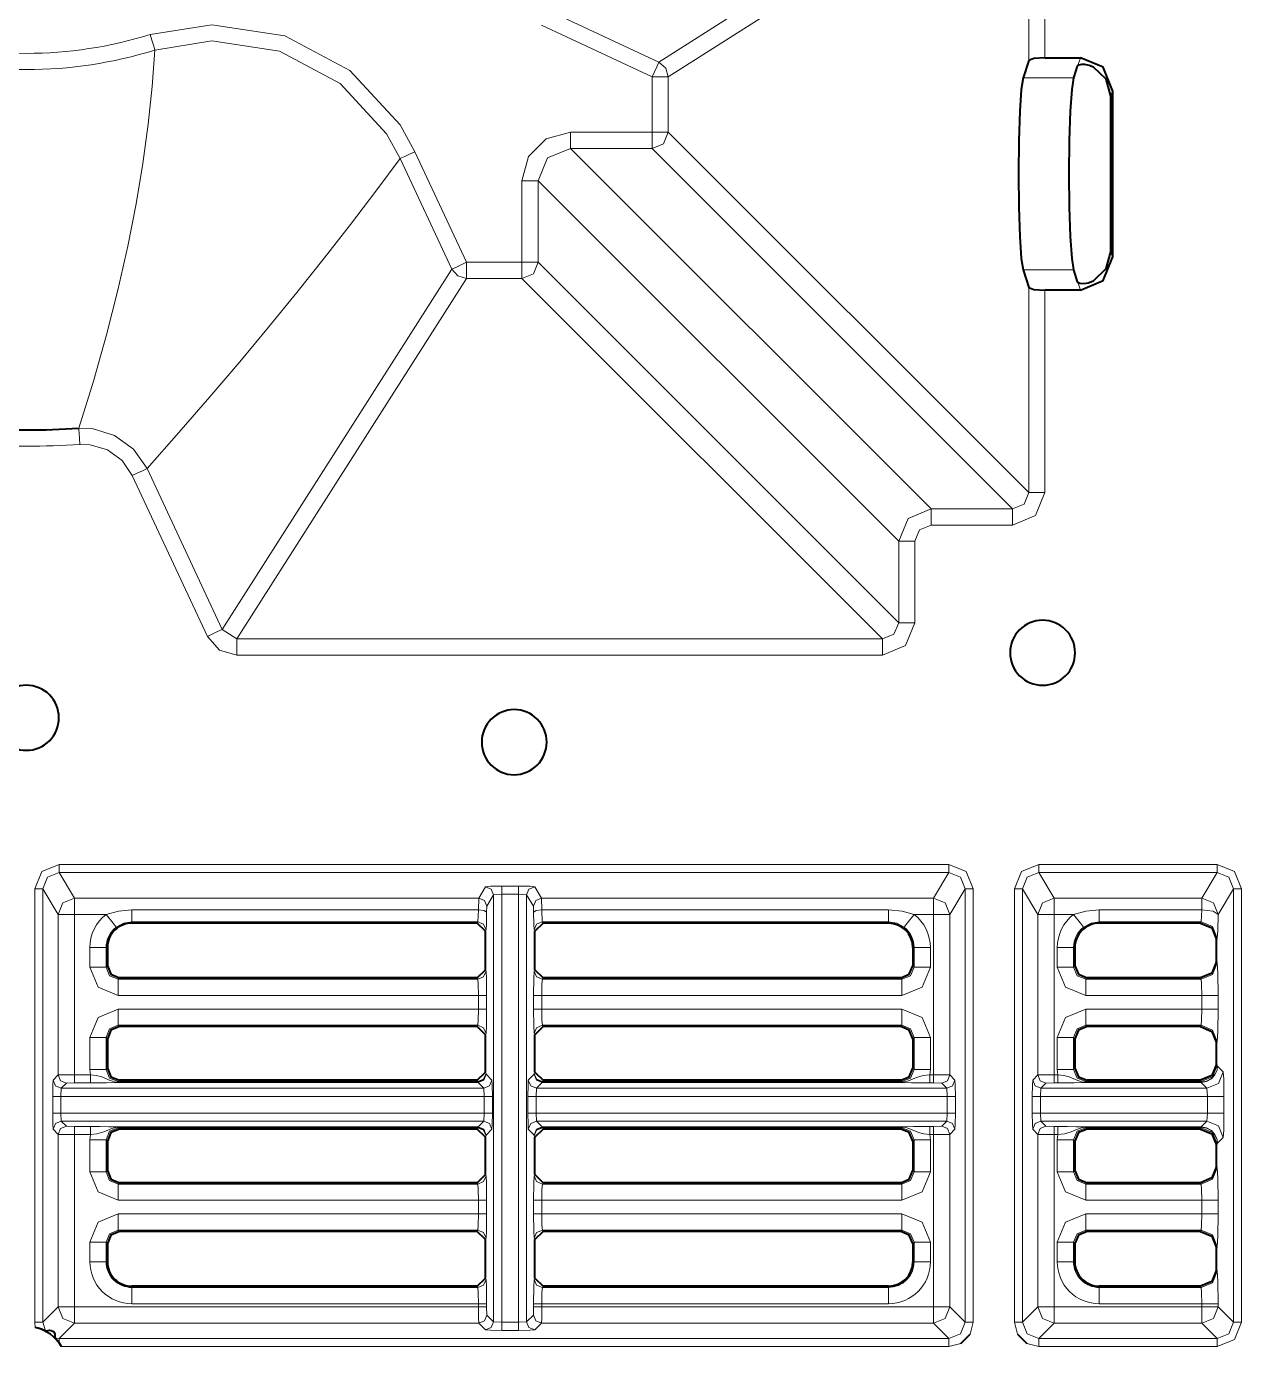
# Model space of a CAD drawing. Header units: millimetres. Extents: x 0 to 2941, y -405 to 1422.
# Drawn here: x 1049.1 to 1123.8, y 948 to 1029.2 of the extents above; entities that cross this region are included whole.
import ezdxf

# ---------------------------------------------------------------- set-up
doc = ezdxf.new("R2010")
doc.units = ezdxf.units.MM
doc.layers.add('FINE', color=9, linetype='Continuous')
doc.layers.add('OUTLINE', color=7, linetype='Continuous')

msp = doc.modelspace()

# ---------------------------------------------------------------- linework, layer by layer
at = {"layer": 'FINE', "lineweight": 9}
for p, q in [((1087.965, 1027.029), (1110.137, 1041.154)), ((1110.713, 1040.249), (1088.541, 1026.124)), ((1110.713, 1027.134), (1110.713, 1040.249)), ((1111.711, 1040.249), (1111.711, 1027.3)), ((1081.161, 1030.202), (1087.965, 1027.029)), ((1113.888, 1027.3), (1113.732, 1026.816)), ((1088.541, 1026.124), (1088.541, 1022.714)), ((1113.468, 1026.059), (1110.362, 1026.059)), ((1115.758, 1024.937), (1115.871, 1025.29)), ((1088.541, 1022.714), (1110.713, 1000.542)), ((1075.228, 1014.292), (1072.055, 1021.096)), ((1072.96, 1021.518), (1076.133, 1014.714)), ((1087.543, 1021.716), (1082.538, 1021.716)), ((1109.715, 999.544), (1087.543, 1021.716)), ((1115.871, 1015.01), (1115.758, 1015.363)), ((1080.541, 1014.714), (1102.713, 992.542)), ((1061.103, 992.12), (1075.228, 1014.292)), ((1076.133, 1013.716), (1062.008, 991.544)), ((1079.543, 1013.716), (1076.133, 1013.716)), ((1101.715, 991.544), (1079.543, 1013.716)), ((1110.362, 1014.241), (1113.468, 1014.241)), ((1111.711, 1012.999), (1111.711, 1000.542)), ((1113.732, 1013.484), (1113.888, 1012.999)), ((1060.198, 991.698), (1055.58, 1001.602)), ((1056.485, 1002.024), (1061.103, 992.12)), ((1109.715, 998.546), (1104.71, 998.546)), ((1061.103, 992.12), (1062.008, 991.544)), ((1062.008, 991.544), (1101.715, 991.544)), ((1101.715, 990.546), (1062.008, 990.546)), ((1051.078, 977.668), (1105.805, 977.668)), ((1051.078, 977.168), (1052.023, 975.594)), ((1105.805, 977.168), (1051.078, 977.168)), ((1104.86, 975.594), (1105.805, 977.168)), ((1111.328, 977.668), (1122.305, 977.668)), ((1122.305, 977.168), (1121.36, 975.594)), ((1078.304, 976.337), (1079.33, 976.337)), ((1049.579, 949.503), (1049.579, 976.168)), ((1050.079, 976.168), (1050.079, 949.503)), ((1052.023, 975.594), (1076.884, 975.594)), ((1076.872, 974.866), (1076.884, 975.594)), ((1076.884, 975.594), (1077.304, 976.294)), ((1078.304, 975.837), (1077.804, 975.795)), ((1078.304, 975.837), (1078.304, 949.502)), ((1079.33, 975.837), (1078.304, 975.837)), ((1079.33, 949.502), (1079.33, 975.837)), ((1079.829, 975.795), (1079.33, 975.837)), ((1080.329, 976.294), (1080.749, 975.594)), ((1080.749, 975.594), (1104.86, 975.594)), ((1080.749, 975.594), (1080.761, 974.866)), ((1106.804, 976.168), (1105.86, 974.594)), ((1106.804, 949.503), (1106.804, 976.168)), ((1107.303, 976.168), (1107.303, 949.503)), ((1110.33, 976.168), (1110.33, 949.503)), ((1112.273, 975.594), (1121.36, 975.594)), ((1122.36, 974.594), (1123.304, 976.168)), ((1123.304, 976.168), (1123.304, 949.503)), ((1123.804, 949.503), (1123.804, 976.168)), ((1055.549, 974.866), (1076.872, 974.866)), ((1076.836, 974.138), (1076.872, 974.866)), ((1077.384, 975.094), (1077.372, 974.73)), ((1080.262, 974.73), (1080.249, 975.094)), ((1080.761, 974.866), (1080.797, 974.138)), ((1080.761, 974.866), (1102.085, 974.866)), ((1115.049, 974.866), (1121.36, 974.866)), ((1121.36, 974.866), (1121.313, 974.138)), ((1052.023, 974.594), (1052.023, 964.728)), ((1053.971, 974.594), (1052.023, 974.594)), ((1076.836, 974.138), (1055.549, 974.138)), ((1055.549, 974.138), (1055.549, 974.053)), ((1076.793, 974.053), (1076.836, 974.138)), ((1102.085, 974.138), (1080.797, 974.138)), ((1080.797, 974.138), (1080.84, 974.053)), ((1102.085, 974.053), (1102.085, 974.138)), ((1105.86, 974.594), (1105.86, 964.715)), ((1113.471, 974.594), (1112.273, 974.594)), ((1112.273, 974.594), (1112.273, 964.728)), ((1121.313, 974.138), (1121.27, 974.053)), ((1077.336, 973.639), (1077.293, 973.553)), ((1080.34, 973.553), (1080.297, 973.639)), ((1052.969, 971.355), (1052.969, 972.553)), ((1053.967, 972.553), (1053.967, 971.355)), ((1054.049, 972.553), (1053.967, 972.553)), ((1103.666, 972.553), (1103.585, 972.553)), ((1104.665, 972.553), (1104.665, 971.355)), ((1112.469, 971.355), (1112.469, 972.553)), ((1113.549, 972.553), (1113.467, 972.553)), ((1113.467, 972.553), (1113.467, 971.355)), ((1053.967, 971.355), (1054.049, 971.436)), ((1113.467, 971.355), (1113.549, 971.436)), ((1122.311, 971.605), (1122.269, 971.687)), ((1054.797, 970.687), (1054.716, 970.606)), ((1076.834, 970.606), (1076.793, 970.687)), ((1077.293, 971.187), (1077.334, 971.105)), ((1080.299, 971.105), (1080.34, 971.187)), ((1080.84, 970.687), (1080.799, 970.606)), ((1102.917, 970.606), (1102.836, 970.687)), ((1121.27, 970.687), (1121.311, 970.606)), ((1054.716, 970.606), (1076.834, 970.606)), ((1080.799, 970.606), (1102.917, 970.606)), ((1076.871, 969.607), (1054.716, 969.607)), ((1076.871, 968.767), (1076.871, 969.607)), ((1077.371, 969.607), (1077.371, 968.767)), ((1080.262, 968.767), (1080.262, 969.607)), ((1121.36, 969.607), (1114.216, 969.607)), ((1121.36, 969.607), (1121.36, 968.767)), ((1122.36, 968.767), (1122.36, 969.607)), ((1054.716, 968.767), (1076.871, 968.767)), ((1080.762, 968.767), (1102.917, 968.767)), ((1114.216, 968.767), (1121.36, 968.767)), ((1076.834, 967.769), (1054.716, 967.769)), ((1054.716, 967.769), (1054.797, 967.687)), ((1076.793, 967.687), (1076.834, 967.769)), ((1102.836, 967.687), (1102.917, 967.769)), ((1121.311, 967.769), (1114.216, 967.769)), ((1114.216, 967.769), (1114.298, 967.687)), ((1121.311, 967.769), (1121.27, 967.687)), ((1052.969, 965.055), (1052.969, 967.02)), ((1054.049, 966.938), (1053.967, 967.02)), ((1077.334, 967.269), (1077.293, 967.187)), ((1080.34, 967.187), (1080.299, 967.269)), ((1103.666, 967.02), (1103.585, 966.938)), ((1103.666, 965.055), (1103.666, 967.02)), ((1104.665, 967.02), (1104.665, 965.055)), ((1112.469, 965.055), (1112.469, 967.02)), ((1122.269, 966.687), (1122.311, 966.77)), ((1052.999, 964.728), (1052.969, 965.055)), ((1103.585, 965.136), (1103.666, 965.055)), ((1104.665, 965.055), (1104.634, 964.728)), ((1112.499, 964.728), (1112.469, 965.055)), ((1113.467, 965.055), (1113.549, 965.136)), ((1122.311, 965.305), (1122.269, 965.387)), ((1122.32, 965.256), (1122.311, 965.305)), ((1122.675, 964.9), (1122.32, 965.256)), ((1051.523, 964.215), (1051.208, 963.9)), ((1052.023, 964.228), (1051.523, 964.215)), ((1052.023, 964.728), (1052.999, 964.728)), ((1052.999, 964.228), (1052.023, 964.228)), ((1054.797, 964.387), (1054.716, 964.306)), ((1054.716, 964.306), (1076.834, 964.306)), ((1076.842, 964.257), (1054.716, 964.257)), ((1076.834, 964.306), (1076.793, 964.387)), ((1076.842, 964.274), (1076.834, 964.306)), ((1077.199, 963.9), (1076.842, 964.257)), ((1077.293, 964.887), (1077.334, 964.805)), ((1077.334, 964.805), (1077.342, 964.757)), ((1077.342, 964.757), (1077.699, 964.4)), ((1079.934, 964.4), (1080.291, 964.757)), ((1080.291, 964.757), (1080.299, 964.805)), ((1080.299, 964.805), (1080.34, 964.887)), ((1080.799, 964.306), (1080.791, 964.274)), ((1080.791, 964.274), (1102.917, 964.274)), ((1104.86, 964.228), (1104.634, 964.228)), ((1105.36, 964.215), (1104.86, 964.228)), ((1105.86, 964.715), (1106.175, 964.4)), ((1110.958, 964.4), (1111.273, 964.715)), ((1112.273, 964.228), (1111.773, 964.215)), ((1112.273, 964.728), (1112.499, 964.728)), ((1112.499, 964.228), (1112.273, 964.228)), ((1114.298, 964.387), (1114.216, 964.306)), ((1114.216, 964.306), (1121.311, 964.306)), ((1114.216, 964.274), (1121.319, 964.274)), ((1121.319, 964.257), (1114.216, 964.257)), ((1121.27, 964.387), (1121.311, 964.306)), ((1121.311, 964.306), (1121.322, 964.274)), ((1121.322, 964.274), (1121.319, 964.274)), ((1121.319, 964.257), (1121.325, 964.257)), ((1121.319, 964.257), (1121.676, 963.9)), ((1050.682, 962.375), (1050.682, 963.4)), ((1051.208, 963.9), (1051.182, 963.4)), ((1051.182, 963.4), (1051.182, 962.375)), ((1051.208, 963.9), (1077.199, 963.9)), ((1077.225, 963.4), (1077.199, 963.9)), ((1077.725, 963.4), (1077.725, 962.375)), ((1079.909, 962.375), (1079.909, 963.4)), ((1080.434, 963.9), (1080.409, 963.4)), ((1105.701, 963.4), (1105.675, 963.9)), ((1105.701, 962.375), (1105.701, 963.4)), ((1106.201, 963.4), (1106.201, 962.375)), ((1110.932, 962.375), (1110.932, 963.4)), ((1111.458, 963.9), (1111.432, 963.4)), ((1121.714, 963.4), (1111.432, 963.4)), ((1111.432, 963.4), (1111.432, 962.375)), ((1121.676, 963.9), (1121.714, 963.4)), ((1121.714, 963.4), (1121.714, 962.375)), ((1122.714, 962.375), (1122.714, 963.4)), ((1051.182, 962.375), (1051.208, 961.874)), ((1051.208, 961.874), (1051.523, 961.559)), ((1077.199, 961.874), (1051.208, 961.874)), ((1077.199, 961.874), (1077.225, 962.375)), ((1080.409, 962.375), (1105.701, 962.375)), ((1080.409, 962.375), (1080.434, 961.874)), ((1105.36, 961.559), (1105.675, 961.874)), ((1105.675, 961.874), (1105.701, 962.375)), ((1111.432, 962.375), (1121.714, 962.375)), ((1111.432, 962.375), (1111.458, 961.874)), ((1121.676, 961.874), (1121.319, 961.517)), ((1121.714, 962.375), (1121.676, 961.874)), ((1051.023, 961.06), (1050.708, 961.375)), ((1051.023, 950.447), (1051.023, 961.06)), ((1051.523, 961.559), (1052.023, 961.547)), ((1052.023, 961.547), (1052.999, 961.547)), ((1052.969, 960.72), (1052.999, 961.047)), ((1076.834, 961.469), (1054.716, 961.469)), ((1054.716, 961.469), (1054.797, 961.387)), ((1076.793, 961.387), (1076.834, 961.469)), ((1077.334, 960.969), (1077.293, 960.887)), ((1077.342, 961.017), (1077.334, 960.969)), ((1077.699, 961.375), (1077.342, 961.017)), ((1080.291, 961.017), (1079.934, 961.375)), ((1080.299, 960.969), (1080.291, 961.017)), ((1080.34, 960.887), (1080.299, 960.969)), ((1102.917, 961.501), (1080.791, 961.501)), ((1080.791, 961.501), (1080.799, 961.469)), ((1102.836, 961.387), (1102.917, 961.469)), ((1104.86, 950.447), (1104.86, 961.047)), ((1106.175, 961.375), (1105.86, 961.06)), ((1105.86, 961.06), (1105.86, 950.447)), ((1111.273, 961.06), (1110.958, 961.375)), ((1111.273, 950.447), (1111.273, 961.06)), ((1111.773, 961.559), (1112.273, 961.547)), ((1112.273, 961.547), (1112.499, 961.547)), ((1112.499, 961.047), (1112.273, 961.047)), ((1112.469, 960.72), (1112.499, 961.047)), ((1114.216, 961.517), (1121.319, 961.517)), ((1121.319, 961.501), (1114.216, 961.501)), ((1114.216, 961.469), (1114.298, 961.387)), ((1121.311, 961.469), (1114.216, 961.469)), ((1121.311, 961.469), (1121.27, 961.387)), ((1121.322, 961.501), (1121.311, 961.469)), ((1121.319, 961.501), (1121.322, 961.501)), ((1122.32, 960.519), (1122.675, 960.875)), ((1052.969, 958.755), (1052.969, 960.72)), ((1103.666, 960.72), (1103.585, 960.638)), ((1103.666, 958.755), (1103.666, 960.72)), ((1112.469, 958.755), (1112.469, 960.72)), ((1113.549, 960.638), (1113.467, 960.72)), ((1113.467, 960.72), (1113.467, 958.755)), ((1122.269, 960.388), (1122.311, 960.47)), ((1122.311, 960.47), (1122.32, 960.519)), ((1053.967, 958.755), (1054.049, 958.836)), ((1077.293, 958.587), (1077.334, 958.505)), ((1080.299, 958.505), (1080.34, 958.587)), ((1103.585, 958.836), (1103.666, 958.755)), ((1113.467, 958.755), (1113.549, 958.836)), ((1122.311, 959.005), (1122.269, 959.087)), ((1054.797, 958.087), (1054.716, 958.006)), ((1054.716, 958.006), (1076.834, 958.006)), ((1076.834, 958.006), (1076.793, 958.087)), ((1121.27, 958.087), (1121.311, 958.006)), ((1076.871, 957.007), (1054.716, 957.007)), ((1076.871, 956.167), (1076.871, 957.007)), ((1077.371, 957.007), (1077.371, 956.167)), ((1102.917, 957.007), (1080.762, 957.007)), ((1080.762, 957.007), (1080.762, 956.167)), ((1121.36, 957.007), (1114.216, 957.007)), ((1121.36, 957.007), (1121.36, 956.167)), ((1122.36, 956.167), (1122.36, 957.007)), ((1054.716, 956.167), (1076.871, 956.167)), ((1080.762, 956.167), (1102.917, 956.167)), ((1114.216, 956.167), (1121.36, 956.167)), ((1052.969, 953.222), (1052.969, 954.42)), ((1053.967, 954.42), (1053.967, 953.222)), ((1054.049, 954.338), (1053.967, 954.42)), ((1054.716, 955.169), (1054.797, 955.087)), ((1076.834, 955.169), (1054.716, 955.169)), ((1076.793, 955.087), (1076.834, 955.169)), ((1077.334, 954.669), (1077.293, 954.587)), ((1080.34, 954.587), (1080.299, 954.669)), ((1080.799, 955.169), (1080.84, 955.087)), ((1102.917, 955.169), (1080.799, 955.169)), ((1102.836, 955.087), (1102.917, 955.169)), ((1103.666, 954.42), (1103.585, 954.338)), ((1103.666, 953.222), (1103.666, 954.42)), ((1104.665, 954.42), (1104.665, 953.222)), ((1112.469, 953.222), (1112.469, 954.42)), ((1113.549, 954.338), (1113.467, 954.42)), ((1113.467, 954.42), (1113.467, 953.222)), ((1114.216, 955.169), (1114.298, 955.087)), ((1121.311, 955.169), (1114.216, 955.169)), ((1121.311, 955.169), (1121.27, 955.087)), ((1122.269, 954.087), (1122.311, 954.17)), ((1053.967, 953.222), (1054.049, 953.222)), ((1103.585, 953.222), (1103.666, 953.222)), ((1113.467, 953.222), (1113.549, 953.222)), ((1077.293, 952.222), (1077.334, 952.14)), ((1080.299, 952.14), (1080.34, 952.222)), ((1122.311, 952.64), (1122.269, 952.722)), ((1080.84, 951.722), (1080.799, 951.641)), ((1080.799, 951.641), (1102.085, 951.641)), ((1102.085, 951.641), (1102.085, 951.722)), ((1115.049, 951.722), (1115.049, 951.641)), ((1115.049, 951.641), (1121.311, 951.641)), ((1121.27, 951.722), (1121.311, 951.641)), ((1050.079, 949.503), (1051.023, 950.447)), ((1052.023, 950.447), (1076.871, 950.447)), ((1077.371, 950.643), (1077.371, 950.447)), ((1077.371, 950.447), (1077.384, 949.947)), ((1080.249, 949.947), (1080.262, 950.447)), ((1080.262, 950.447), (1080.262, 950.643)), ((1102.085, 950.643), (1080.762, 950.643)), ((1080.762, 950.643), (1080.762, 950.447)), ((1080.762, 950.447), (1104.86, 950.447)), ((1105.86, 950.447), (1106.804, 949.503)), ((1110.33, 949.503), (1111.273, 950.447)), ((1121.36, 950.643), (1115.049, 950.643)), ((1121.36, 950.643), (1121.36, 950.447)), ((1122.36, 950.447), (1122.36, 950.643)), ((1123.304, 949.503), (1122.36, 950.447)), ((1049.615, 949.18), (1049.579, 949.503)), ((1050.079, 949.503), (1050.237, 948.964)), ((1077.804, 949.527), (1078.304, 949.502)), ((1079.33, 949.502), (1079.829, 949.527)), ((1079.829, 949.527), (1080.249, 949.947)), ((1107.303, 949.503), (1107.115, 948.776)), ((1052.023, 949.447), (1051.079, 948.503)), ((1076.884, 949.447), (1052.023, 949.447)), ((1077.304, 949.027), (1076.884, 949.447)), ((1078.304, 949.502), (1079.33, 949.502)), ((1079.33, 949.002), (1078.304, 949.002)), ((1080.749, 949.447), (1080.329, 949.027)), ((1104.86, 949.447), (1080.749, 949.447)), ((1105.804, 948.503), (1104.86, 949.447)), ((1112.273, 949.447), (1111.329, 948.503)), ((1121.36, 949.447), (1112.273, 949.447)), ((1121.36, 949.447), (1122.304, 948.503)), ((1050.824, 948.536), (1051.079, 948.503)), ((1051.079, 948.503), (1105.804, 948.503)), ((1105.804, 948.003), (1051.224, 948.003)), ((1106.531, 948.191), (1105.804, 948.003)), ((1111.329, 948.003), (1110.602, 948.191)), ((1111.329, 948.503), (1122.304, 948.503)), ((1122.304, 948.003), (1111.329, 948.003))]:
    msp.add_line(p, q, dxfattribs=at)
for points in [[(1025.173, 1021.518), (1027.27, 1024.73), (1030.801, 1027.594), (1035.08, 1029.127), (1039.623, 1029.157), (1041.46, 1028.724, 0.151846), (1056.674, 1028.724)], [(1041.163, 1027.77, 0.151877), (1056.97, 1027.77)], [(1045.776, 1003.509, 0.033061), (1052.357, 1003.509)], [(1053.971, 974.594, 0.232319), (1052.969, 972.553)], [(1055.549, 974.138), (1055.046, 974.055), (1054.581, 973.804, 0.232282), (1053.967, 972.553)], [(1103.666, 972.553, 0.23222), (1103.052, 973.804), (1102.597, 974.051), (1102.085, 974.138)], [(1104.665, 972.553, 0.232227), (1103.662, 974.594)], [(1113.471, 974.594, 0.232249), (1112.468, 972.553)], [(1114.081, 973.804, 0.232227), (1113.467, 972.553)], [(1052.969, 953.222, 0.414223), (1055.549, 950.642)], [(1053.967, 953.222, 0.414245), (1055.549, 951.641)], [(1102.085, 951.641, 0.414182), (1103.666, 953.222)], [(1102.085, 950.642, 0.414184), (1104.665, 953.222)], [(1112.468, 953.222, 0.414243), (1115.049, 950.642)], [(1113.467, 953.222, 0.414245), (1115.049, 951.641)]]:
    msp.add_lwpolyline(points, format="xyb", dxfattribs=at)
for points in [[(1056.674, 1028.724), (1060.461, 1029.332), (1064.956, 1028.646), (1068.967, 1026.51), (1072.046, 1023.168), (1072.96, 1021.518)], [(1082.538, 1022.714), (1087.543, 1022.714), (1087.543, 1026.124), (1080.739, 1029.297)], [(1056.97, 1027.77), (1056.943, 1027.858), (1056.877, 1028.068), (1056.783, 1028.371), (1056.674, 1028.724)], [(1072.055, 1021.096), (1071.208, 1022.625), (1068.357, 1025.721), (1064.641, 1027.699), (1060.478, 1028.334), (1056.97, 1027.77)], [(1052.291, 1004.505), (1053.186, 1007.409), (1053.986, 1010.244), (1054.69, 1013.008), (1055.299, 1015.698), (1055.815, 1018.31), (1056.232, 1020.798), (1056.561, 1023.206), (1056.806, 1025.531), (1056.97, 1027.77)], [(1087.965, 1027.029), (1087.833, 1026.746), (1087.543, 1026.124)], [(1087.965, 1027.029), (1088.384, 1026.66), (1088.541, 1026.124)], [(1088.541, 1026.124), (1088.229, 1026.124), (1087.543, 1026.124)], [(1079.543, 1019.719), (1079.944, 1021.217), (1081.04, 1022.313), (1082.538, 1022.714)], [(1082.538, 1021.716), (1082.538, 1022.028), (1082.538, 1022.714)], [(1088.541, 1022.714), (1088.229, 1022.714), (1087.543, 1022.714)], [(1087.543, 1021.716), (1087.543, 1022.028), (1087.543, 1022.714)], [(1088.541, 1022.714), (1088.248, 1022.009), (1087.543, 1021.716)], [(1072.055, 1021.096), (1070.563, 1019.084), (1069.008, 1017.04), (1067.389, 1014.964), (1065.707, 1012.858), (1063.961, 1010.721), (1062.184, 1008.592), (1060.345, 1006.432), (1058.446, 1004.243), (1056.485, 1002.024)], [(1072.055, 1021.096), (1072.138, 1021.135), (1072.338, 1021.228), (1072.625, 1021.362), (1072.96, 1021.518)], [(1082.538, 1021.716), (1081.124, 1021.133), (1080.541, 1019.719)], [(1082.538, 1021.716), (1104.71, 999.544), (1109.715, 999.544), (1110.422, 999.835), (1110.713, 1000.542), (1110.713, 1013.166)], [(1076.133, 1014.714), (1079.543, 1014.714), (1079.543, 1019.719)], [(1080.541, 1019.719), (1080.229, 1019.719), (1079.543, 1019.719)], [(1101.715, 991.544), (1102.422, 991.835), (1102.713, 992.542), (1102.713, 997.547), (1080.541, 1019.719), (1080.541, 1014.714), (1080.248, 1014.009), (1079.543, 1013.716)], [(1075.228, 1014.292), (1075.511, 1014.424), (1076.133, 1014.714)], [(1076.133, 1013.716), (1076.133, 1014.028), (1076.133, 1014.714)], [(1079.543, 1013.716), (1079.543, 1014.028), (1079.543, 1014.714)], [(1080.541, 1014.714), (1080.229, 1014.714), (1079.543, 1014.714)], [(1076.133, 1013.716), (1075.597, 1013.873), (1075.228, 1014.292)], [(1052.291, 1004.505), (1052.297, 1004.413), (1052.311, 1004.194), (1052.332, 1003.877), (1052.357, 1003.509)], [(1052.291, 1004.505), (1053.102, 1004.482), (1054.489, 1004.066), (1055.661, 1003.215), (1056.485, 1002.024)], [(1055.58, 1001.602), (1054.947, 1002.517), (1054.047, 1003.172), (1052.98, 1003.491), (1052.357, 1003.509)], [(1056.485, 1002.024), (1056.402, 1001.985), (1056.202, 1001.892), (1055.915, 1001.758), (1055.58, 1001.602)], [(1111.711, 1000.542), (1111.127, 999.13), (1109.715, 998.546)], [(1110.713, 1000.542), (1111.025, 1000.542), (1111.711, 1000.542)], [(1102.713, 997.547), (1103.299, 998.958), (1104.71, 999.544)], [(1104.71, 999.544), (1104.71, 999.232), (1104.71, 998.546)], [(1109.715, 999.544), (1109.715, 999.232), (1109.715, 998.546)], [(1104.71, 998.546), (1104.004, 998.253), (1103.711, 997.547)], [(1103.711, 997.547), (1103.711, 992.542), (1103.127, 991.13), (1101.715, 990.546)], [(1102.713, 997.547), (1103.025, 997.547), (1103.711, 997.547)], [(1061.103, 992.12), (1060.82, 991.989), (1060.198, 991.698)], [(1102.713, 992.542), (1103.025, 992.542), (1103.711, 992.542)], [(1062.008, 990.546), (1060.935, 990.858), (1060.198, 991.698)], [(1062.008, 991.544), (1062.008, 991.232), (1062.008, 990.546)], [(1101.715, 991.544), (1101.715, 991.232), (1101.715, 990.546)], [(1049.579, 976.168), (1050.018, 977.228), (1051.078, 977.668)], [(1051.078, 977.168), (1050.372, 976.875), (1050.079, 976.168)], [(1051.078, 977.668), (1051.078, 977.322), (1051.078, 977.168)], [(1105.805, 977.668), (1105.805, 977.322), (1105.805, 977.168)], [(1105.805, 977.668), (1106.865, 977.228), (1107.303, 976.168)], [(1106.804, 976.168), (1106.511, 976.875), (1105.805, 977.168)], [(1109.83, 976.168), (1110.269, 977.228), (1111.328, 977.668)], [(1111.328, 977.168), (1110.622, 976.875), (1110.33, 976.168)], [(1111.328, 977.668), (1111.328, 977.322), (1111.328, 977.168)], [(1122.305, 977.168), (1111.328, 977.168), (1112.273, 975.594)], [(1122.305, 977.668), (1122.305, 977.322), (1122.305, 977.168)], [(1123.804, 976.168), (1123.365, 977.228), (1122.305, 977.668)], [(1123.304, 976.168), (1123.012, 976.875), (1122.305, 977.168)], [(1077.304, 976.294), (1077.606, 976.324), (1078.304, 976.337)], [(1078.304, 976.337), (1078.304, 976.183), (1078.304, 975.837)], [(1079.33, 976.337), (1079.33, 976.183), (1079.33, 975.837)], [(1079.33, 976.337), (1080.027, 976.324), (1080.329, 976.294)], [(1050.079, 976.168), (1049.928, 976.168), (1049.579, 976.168)], [(1050.708, 964.4), (1051.023, 964.715), (1051.023, 974.594), (1050.079, 976.168)], [(1051.023, 974.594), (1051.316, 975.301), (1052.023, 975.594)], [(1052.023, 975.594), (1052.023, 975.286), (1052.023, 974.594)], [(1076.884, 975.594), (1077.237, 975.447), (1077.384, 975.094)], [(1077.304, 976.294), (1077.657, 976.147), (1077.804, 975.795)], [(1077.384, 949.947), (1077.804, 949.527), (1077.804, 975.795), (1077.384, 975.094)], [(1080.329, 976.294), (1079.976, 976.147), (1079.829, 975.795)], [(1080.249, 975.094), (1079.829, 975.795), (1079.829, 949.527)], [(1080.749, 975.594), (1080.396, 975.447), (1080.249, 975.094)], [(1104.86, 975.594), (1105.567, 975.301), (1105.86, 974.594)], [(1104.86, 974.594), (1104.86, 975.286), (1104.86, 975.594)], [(1107.303, 976.168), (1106.954, 976.168), (1106.804, 976.168)], [(1110.33, 976.168), (1110.179, 976.168), (1109.83, 976.168)], [(1110.018, 948.776), (1109.83, 949.503), (1109.83, 976.168)], [(1111.273, 964.715), (1111.273, 974.594), (1110.33, 976.168)], [(1111.273, 974.594), (1111.567, 975.301), (1112.273, 975.594)], [(1112.273, 975.594), (1112.273, 975.286), (1112.273, 974.594)], [(1122.36, 974.594), (1122.067, 975.301), (1121.36, 975.594)], [(1121.36, 975.594), (1121.36, 975.378), (1121.36, 974.866)], [(1123.304, 976.168), (1123.455, 976.168), (1123.804, 976.168)], [(1053.971, 974.594), (1054.728, 974.798), (1055.549, 974.866)], [(1055.549, 974.138), (1055.549, 974.356), (1055.549, 974.866)], [(1076.872, 974.866), (1077.221, 974.825), (1077.372, 974.73)], [(1077.372, 974.73), (1077.358, 973.965), (1077.336, 973.639)], [(1080.761, 974.866), (1080.412, 974.825), (1080.262, 974.73)], [(1080.297, 973.639), (1080.275, 973.965), (1080.262, 974.73)], [(1102.085, 974.866), (1102.085, 974.356), (1102.085, 974.138)], [(1102.085, 974.866), (1102.921, 974.795), (1103.662, 974.594)], [(1113.471, 974.594), (1114.228, 974.798), (1115.049, 974.866)], [(1115.049, 974.138), (1115.049, 974.356), (1115.049, 974.866)], [(1122.36, 974.594), (1122.059, 974.784), (1121.36, 974.866)], [(1051.023, 974.594), (1051.325, 974.594), (1052.023, 974.594)], [(1054.581, 973.804), (1054.392, 974.05), (1053.971, 974.594)], [(1076.836, 974.138), (1077.189, 973.992), (1077.336, 973.639)], [(1080.797, 974.138), (1080.444, 973.992), (1080.297, 973.639)], [(1103.662, 974.594), (1103.241, 974.05), (1103.052, 973.804)], [(1104.634, 964.728), (1104.86, 964.728), (1104.86, 974.594), (1103.662, 974.594)], [(1104.86, 974.594), (1105.558, 974.594), (1105.86, 974.594)], [(1111.273, 974.594), (1111.575, 974.594), (1112.273, 974.594)], [(1114.081, 973.804), (1113.892, 974.05), (1113.471, 974.594)], [(1115.049, 974.138), (1114.546, 974.055), (1114.081, 973.804)], [(1121.313, 974.138), (1115.049, 974.138), (1115.049, 974.053)], [(1122.312, 973.14), (1122.019, 973.846), (1121.313, 974.138)], [(1122.269, 973.053), (1122.312, 973.14), (1122.342, 973.575), (1122.36, 974.594)], [(1053.967, 972.553), (1053.657, 972.553), (1052.969, 972.553)], [(1103.585, 971.436), (1103.666, 971.355), (1103.666, 972.553)], [(1104.665, 972.553), (1103.976, 972.553), (1103.666, 972.553)], [(1113.467, 972.553), (1113.157, 972.553), (1112.469, 972.553)], [(1122.311, 971.605), (1122.017, 970.899), (1121.311, 970.606)], [(1122.36, 969.607), (1122.346, 970.984), (1122.311, 971.605)], [(1053.967, 971.355), (1053.657, 971.355), (1052.969, 971.355)], [(1054.716, 969.607), (1053.48, 970.119), (1052.969, 971.355)], [(1053.967, 971.355), (1054.185, 970.824), (1054.716, 970.606)], [(1077.334, 971.105), (1077.187, 970.752), (1076.834, 970.606)], [(1077.334, 971.105), (1077.36, 970.64), (1077.371, 969.607)], [(1080.262, 969.607), (1080.273, 970.64), (1080.299, 971.105)], [(1080.299, 971.105), (1080.446, 970.752), (1080.799, 970.606)], [(1102.917, 970.606), (1103.448, 970.824), (1103.666, 971.355)], [(1104.665, 971.355), (1104.153, 970.119), (1102.917, 969.607)], [(1104.665, 971.355), (1103.976, 971.355), (1103.666, 971.355)], [(1113.467, 971.355), (1113.157, 971.355), (1112.469, 971.355)], [(1114.216, 969.607), (1112.98, 970.119), (1112.469, 971.355)], [(1113.467, 971.355), (1113.685, 970.824), (1114.216, 970.606)], [(1114.298, 970.687), (1114.216, 970.606), (1121.311, 970.606)], [(1054.716, 970.606), (1054.716, 970.296), (1054.716, 969.607)], [(1076.871, 969.607), (1076.86, 970.296), (1076.834, 970.606)], [(1080.799, 970.606), (1080.773, 970.296), (1080.762, 969.607)], [(1102.917, 969.607), (1102.917, 970.296), (1102.917, 970.606)], [(1114.216, 970.606), (1114.216, 970.296), (1114.216, 969.607)], [(1121.311, 970.606), (1121.346, 970.296), (1121.36, 969.607)], [(1077.371, 969.607), (1077.22, 969.607), (1076.871, 969.607)], [(1080.262, 969.607), (1080.413, 969.607), (1080.762, 969.607)], [(1102.917, 969.607), (1080.762, 969.607), (1080.762, 968.767)], [(1122.36, 969.607), (1122.058, 969.607), (1121.36, 969.607)], [(1052.969, 967.02), (1053.48, 968.256), (1054.716, 968.767)], [(1054.716, 968.767), (1054.716, 968.079), (1054.716, 967.769)], [(1076.834, 967.769), (1076.86, 968.079), (1076.871, 968.767)], [(1077.371, 968.767), (1077.22, 968.767), (1076.871, 968.767)], [(1077.371, 968.767), (1077.36, 967.735), (1077.334, 967.269)], [(1080.262, 968.767), (1080.413, 968.767), (1080.762, 968.767)], [(1080.299, 967.269), (1080.273, 967.735), (1080.262, 968.767)], [(1080.762, 968.767), (1080.773, 968.079), (1080.799, 967.769)], [(1102.917, 968.767), (1102.917, 968.079), (1102.917, 967.769)], [(1102.917, 968.767), (1104.153, 968.256), (1104.665, 967.02)], [(1112.469, 967.02), (1112.98, 968.256), (1114.216, 968.767)], [(1114.216, 968.767), (1114.216, 968.079), (1114.216, 967.769)], [(1121.36, 968.767), (1121.346, 968.079), (1121.311, 967.769)], [(1122.36, 968.767), (1122.058, 968.767), (1121.36, 968.767)], [(1122.311, 966.77), (1122.346, 967.391), (1122.36, 968.767)], [(1054.716, 967.769), (1054.185, 967.551), (1053.967, 967.02)], [(1077.334, 967.269), (1077.187, 967.622), (1076.834, 967.769)], [(1080.299, 967.269), (1080.446, 967.622), (1080.799, 967.769)], [(1102.917, 967.769), (1080.799, 967.769), (1080.84, 967.687)], [(1103.666, 967.02), (1103.448, 967.551), (1102.917, 967.769)], [(1114.216, 967.769), (1113.685, 967.551), (1113.467, 967.02)], [(1122.311, 966.77), (1122.017, 967.476), (1121.311, 967.769)], [(1052.969, 967.02), (1053.657, 967.02), (1053.967, 967.02)], [(1053.967, 967.02), (1053.967, 965.055), (1054.049, 965.136)], [(1103.666, 967.02), (1103.976, 967.02), (1104.665, 967.02)], [(1112.469, 967.02), (1113.157, 967.02), (1113.467, 967.02)], [(1113.549, 966.938), (1113.467, 967.02), (1113.467, 965.055)], [(1052.969, 965.055), (1053.657, 965.055), (1053.967, 965.055)], [(1053.967, 965.055), (1054.185, 964.524), (1054.716, 964.306)], [(1102.917, 964.306), (1103.448, 964.524), (1103.666, 965.055)], [(1103.666, 965.055), (1103.976, 965.055), (1104.665, 965.055)], [(1112.469, 965.055), (1113.157, 965.055), (1113.467, 965.055)], [(1113.467, 965.055), (1113.685, 964.524), (1114.216, 964.306)], [(1122.311, 965.305), (1122.017, 964.599), (1121.311, 964.306)], [(1122.32, 965.256), (1122.319, 965.232), (1122.294, 965.04), (1122.166, 964.735), (1121.943, 964.49), (1121.651, 964.331), (1121.322, 964.274)], [(1122.32, 965.256), (1122.319, 965.232), (1122.295, 965.038), (1122.167, 964.728), (1121.945, 964.478), (1121.654, 964.315), (1121.325, 964.257)], [(1050.682, 963.4), (1050.69, 964.098), (1050.708, 964.4)], [(1050.708, 964.4), (1050.854, 964.047), (1051.208, 963.9)], [(1051.023, 964.715), (1051.325, 964.724), (1052.023, 964.728)], [(1051.023, 964.715), (1051.17, 964.362), (1051.523, 964.215)], [(1052.023, 964.728), (1052.023, 964.379), (1052.023, 964.228)], [(1052.999, 964.728), (1052.999, 964.379), (1052.999, 964.228)], [(1052.999, 964.728), (1053.363, 964.685), (1053.706, 964.607), (1054.224, 964.382), (1054.361, 964.331), (1054.468, 964.302), (1054.614, 964.279), (1054.683, 964.274), (1054.716, 964.274), (1076.842, 964.274)], [(1054.716, 964.257), (1054.704, 964.257), (1054.676, 964.257), (1054.617, 964.256), (1054.568, 964.254), (1054.494, 964.252), (1054, 964.237), (1053.53, 964.231), (1052.999, 964.228)], [(1054.716, 964.306), (1054.716, 964.295), (1054.716, 964.274)], [(1054.716, 964.274), (1054.716, 964.262), (1054.716, 964.257)], [(1077.334, 964.805), (1077.187, 964.452), (1076.834, 964.306)], [(1077.342, 964.757), (1077.195, 964.404), (1076.842, 964.257)], [(1077.342, 964.757), (1077.194, 964.417), (1076.842, 964.274)], [(1076.842, 964.257), (1076.842, 964.262), (1076.842, 964.274)], [(1077.699, 964.4), (1077.553, 964.047), (1077.199, 963.9)], [(1077.699, 964.4), (1077.717, 964.098), (1077.725, 963.4)], [(1079.909, 963.4), (1079.916, 964.098), (1079.934, 964.4)], [(1080.434, 963.9), (1080.081, 964.047), (1079.934, 964.4)], [(1080.791, 964.274), (1080.439, 964.417), (1080.291, 964.757)], [(1080.791, 964.257), (1080.438, 964.404), (1080.291, 964.757)], [(1080.799, 964.306), (1080.446, 964.452), (1080.299, 964.805)], [(1102.917, 964.257), (1080.791, 964.257), (1080.434, 963.9), (1105.675, 963.9), (1105.36, 964.215)], [(1080.791, 964.274), (1080.791, 964.262), (1080.791, 964.257)], [(1080.84, 964.387), (1080.799, 964.306), (1102.917, 964.306), (1102.836, 964.387)], [(1102.917, 964.274), (1102.987, 964.276), (1103.074, 964.285), (1103.314, 964.345), (1103.813, 964.567), (1104.227, 964.678), (1104.634, 964.728)], [(1102.917, 964.306), (1102.917, 964.295), (1102.917, 964.274)], [(1102.917, 964.274), (1102.917, 964.262), (1102.917, 964.257)], [(1104.634, 964.228), (1104.042, 964.231), (1103.494, 964.241), (1103.086, 964.253), (1102.978, 964.257), (1102.944, 964.257), (1102.917, 964.257)], [(1104.634, 964.728), (1104.634, 964.379), (1104.634, 964.228)], [(1104.86, 964.728), (1104.86, 964.379), (1104.86, 964.228)], [(1104.86, 964.728), (1105.558, 964.724), (1105.86, 964.715)], [(1105.86, 964.715), (1105.713, 964.362), (1105.36, 964.215)], [(1106.175, 964.4), (1106.029, 964.047), (1105.675, 963.9)], [(1106.175, 964.4), (1106.193, 964.098), (1106.201, 963.4)], [(1110.932, 963.4), (1110.94, 964.098), (1110.958, 964.4)], [(1111.458, 963.9), (1111.105, 964.047), (1110.958, 964.4)], [(1111.273, 964.715), (1111.575, 964.724), (1112.273, 964.728)], [(1111.773, 964.215), (1111.42, 964.362), (1111.273, 964.715)], [(1111.773, 964.215), (1111.458, 963.9), (1121.676, 963.9)], [(1112.273, 964.228), (1112.273, 964.379), (1112.273, 964.728)], [(1112.499, 964.228), (1112.499, 964.379), (1112.499, 964.728)], [(1112.499, 964.728), (1112.863, 964.685), (1113.206, 964.607), (1113.724, 964.382), (1113.861, 964.331), (1113.968, 964.302), (1114.113, 964.279), (1114.183, 964.274), (1114.216, 964.274)], [(1114.216, 964.257), (1114.204, 964.257), (1114.176, 964.257), (1114.117, 964.256), (1114.068, 964.254), (1113.994, 964.252), (1113.5, 964.237), (1113.029, 964.231), (1112.499, 964.228)], [(1114.216, 964.306), (1114.216, 964.295), (1114.216, 964.274)], [(1114.216, 964.257), (1114.216, 964.262), (1114.216, 964.274)], [(1121.319, 964.274), (1121.319, 964.262), (1121.319, 964.257)], [(1121.325, 964.257), (1121.323, 964.262), (1121.322, 964.274)], [(1122.675, 964.9), (1122.382, 964.193), (1121.676, 963.9)], [(1122.714, 963.4), (1122.702, 964.447), (1122.675, 964.9)], [(1050.682, 963.4), (1050.833, 963.4), (1051.182, 963.4)], [(1051.182, 962.375), (1077.225, 962.375), (1077.225, 963.4), (1051.182, 963.4)], [(1077.725, 963.4), (1077.574, 963.4), (1077.225, 963.4)], [(1080.409, 963.4), (1080.06, 963.4), (1079.909, 963.4)], [(1105.701, 963.4), (1080.409, 963.4), (1080.409, 962.375)], [(1106.201, 963.4), (1106.05, 963.4), (1105.701, 963.4)], [(1111.432, 963.4), (1111.083, 963.4), (1110.932, 963.4)], [(1122.714, 963.4), (1122.412, 963.4), (1121.714, 963.4)], [(1050.682, 962.375), (1050.833, 962.375), (1051.182, 962.375)], [(1050.708, 961.375), (1050.69, 961.677), (1050.682, 962.375)], [(1050.708, 961.375), (1050.854, 961.728), (1051.208, 961.874)], [(1054.716, 961.517), (1076.842, 961.517), (1077.199, 961.874)], [(1077.699, 961.375), (1077.553, 961.728), (1077.199, 961.874)], [(1077.725, 962.375), (1077.574, 962.375), (1077.225, 962.375)], [(1077.725, 962.375), (1077.717, 961.677), (1077.699, 961.375)], [(1080.409, 962.375), (1080.06, 962.375), (1079.909, 962.375)], [(1079.934, 961.375), (1079.916, 961.677), (1079.909, 962.375)], [(1080.434, 961.874), (1080.081, 961.728), (1079.934, 961.375)], [(1105.675, 961.874), (1080.434, 961.874), (1080.791, 961.517), (1102.917, 961.517)], [(1106.175, 961.375), (1106.029, 961.728), (1105.675, 961.874)], [(1106.201, 962.375), (1106.05, 962.375), (1105.701, 962.375)], [(1106.201, 962.375), (1106.193, 961.677), (1106.175, 961.375)], [(1111.432, 962.375), (1111.083, 962.375), (1110.932, 962.375)], [(1110.958, 961.375), (1110.94, 961.677), (1110.932, 962.375)], [(1110.958, 961.375), (1111.105, 961.728), (1111.458, 961.874)], [(1121.676, 961.874), (1111.458, 961.874), (1111.773, 961.559)], [(1122.675, 960.875), (1122.382, 961.582), (1121.676, 961.874)], [(1122.714, 962.375), (1122.412, 962.375), (1121.714, 962.375)], [(1122.675, 960.875), (1122.702, 961.328), (1122.714, 962.375)], [(1051.023, 961.06), (1051.17, 961.413), (1051.523, 961.559)], [(1052.023, 961.047), (1051.325, 961.051), (1051.023, 961.06)], [(1052.023, 961.047), (1052.023, 961.396), (1052.023, 961.547)], [(1052.999, 961.047), (1052.023, 961.047), (1052.023, 950.447)], [(1052.999, 961.047), (1052.999, 961.396), (1052.999, 961.547)], [(1052.999, 961.547), (1053.591, 961.544), (1054.139, 961.534), (1054.547, 961.521), (1054.655, 961.518), (1054.689, 961.518), (1054.716, 961.517)], [(1054.716, 961.501), (1054.646, 961.499), (1054.559, 961.49), (1054.32, 961.43), (1053.82, 961.208), (1053.406, 961.097), (1052.999, 961.047)], [(1054.716, 961.469), (1054.185, 961.251), (1053.967, 960.72)], [(1054.716, 961.501), (1054.716, 961.513), (1054.716, 961.517)], [(1076.834, 961.469), (1076.842, 961.501), (1054.716, 961.501)], [(1054.716, 961.501), (1054.716, 961.479), (1054.716, 961.469)], [(1077.334, 960.969), (1077.187, 961.322), (1076.834, 961.469)], [(1077.342, 961.017), (1077.195, 961.371), (1076.842, 961.517)], [(1076.842, 961.501), (1076.842, 961.513), (1076.842, 961.517)], [(1077.342, 961.017), (1077.194, 961.358), (1076.842, 961.501)], [(1080.791, 961.517), (1080.438, 961.371), (1080.291, 961.017)], [(1080.791, 961.501), (1080.439, 961.358), (1080.291, 961.017)], [(1080.799, 961.469), (1080.446, 961.322), (1080.299, 960.969)], [(1080.791, 961.517), (1080.791, 961.513), (1080.791, 961.501)], [(1102.917, 961.469), (1080.799, 961.469), (1080.84, 961.387)], [(1102.917, 961.517), (1102.93, 961.517), (1102.957, 961.518), (1103.016, 961.519), (1103.065, 961.52), (1103.14, 961.523), (1103.633, 961.537), (1104.104, 961.544), (1104.634, 961.547)], [(1102.917, 961.501), (1102.917, 961.513), (1102.917, 961.517)], [(1102.917, 961.501), (1102.917, 961.479), (1102.917, 961.469)], [(1104.634, 961.047), (1104.27, 961.09), (1103.927, 961.168), (1103.409, 961.392), (1103.272, 961.444), (1103.166, 961.473), (1103.02, 961.496), (1102.95, 961.5), (1102.917, 961.501)], [(1103.666, 960.72), (1103.448, 961.251), (1102.917, 961.469)], [(1104.634, 961.547), (1104.86, 961.547), (1105.36, 961.559)], [(1104.634, 961.047), (1104.634, 961.396), (1104.634, 961.547)], [(1104.86, 961.047), (1104.634, 961.047), (1104.665, 960.72), (1104.665, 958.755)], [(1104.86, 961.047), (1104.86, 961.396), (1104.86, 961.547)], [(1105.86, 961.06), (1105.558, 961.051), (1104.86, 961.047)], [(1105.86, 961.06), (1105.713, 961.413), (1105.36, 961.559)], [(1111.273, 961.06), (1111.42, 961.413), (1111.773, 961.559)], [(1112.273, 961.047), (1111.575, 961.051), (1111.273, 961.06)], [(1112.273, 961.047), (1112.273, 961.396), (1112.273, 961.547)], [(1112.273, 961.047), (1112.273, 950.447), (1121.36, 950.447)], [(1112.499, 961.047), (1112.499, 961.396), (1112.499, 961.547)], [(1112.499, 961.547), (1113.091, 961.544), (1113.639, 961.534), (1114.047, 961.521), (1114.155, 961.518), (1114.189, 961.518), (1114.216, 961.517)], [(1114.216, 961.501), (1114.146, 961.499), (1114.059, 961.49), (1113.819, 961.43), (1113.32, 961.208), (1112.906, 961.097), (1112.499, 961.047)], [(1114.216, 961.469), (1113.685, 961.251), (1113.467, 960.72)], [(1114.216, 961.501), (1114.216, 961.513), (1114.216, 961.517)], [(1114.216, 961.501), (1114.216, 961.479), (1114.216, 961.469)], [(1122.311, 960.47), (1122.017, 961.176), (1121.311, 961.469)], [(1122.32, 960.519), (1122.319, 960.543), (1122.294, 960.734), (1122.166, 961.04), (1121.943, 961.285), (1121.651, 961.444), (1121.322, 961.501), (1121.323, 961.513), (1121.325, 961.517), (1121.319, 961.517)], [(1121.319, 961.517), (1121.319, 961.513), (1121.319, 961.501)], [(1122.32, 960.519), (1122.319, 960.543), (1122.295, 960.737), (1122.167, 961.047), (1121.945, 961.297), (1121.654, 961.459), (1121.325, 961.517)], [(1052.969, 960.72), (1053.657, 960.72), (1053.967, 960.72)], [(1054.049, 960.638), (1053.967, 960.72), (1053.967, 958.755)], [(1103.666, 960.72), (1103.976, 960.72), (1104.665, 960.72)], [(1112.469, 960.72), (1113.157, 960.72), (1113.467, 960.72)], [(1052.969, 958.755), (1053.657, 958.755), (1053.967, 958.755)], [(1054.716, 957.007), (1053.48, 957.519), (1052.969, 958.755)], [(1053.967, 958.755), (1054.185, 958.224), (1054.716, 958.006)], [(1076.834, 958.006), (1077.187, 958.152), (1077.334, 958.505)], [(1077.334, 958.505), (1077.36, 958.04), (1077.371, 957.007)], [(1080.262, 957.007), (1080.273, 958.04), (1080.299, 958.505)], [(1080.299, 958.505), (1080.446, 958.152), (1080.799, 958.006)], [(1102.917, 958.006), (1103.448, 958.224), (1103.666, 958.755)], [(1104.665, 958.755), (1104.153, 957.519), (1102.917, 957.007)], [(1103.666, 958.755), (1103.976, 958.755), (1104.665, 958.755)], [(1112.469, 958.755), (1113.157, 958.755), (1113.467, 958.755)], [(1114.216, 957.007), (1112.98, 957.519), (1112.469, 958.755)], [(1113.467, 958.755), (1113.685, 958.224), (1114.216, 958.006)], [(1122.311, 959.005), (1122.017, 958.299), (1121.311, 958.006)], [(1122.36, 957.007), (1122.346, 958.384), (1122.311, 959.005)], [(1054.716, 958.006), (1054.716, 957.696), (1054.716, 957.007)], [(1076.871, 957.007), (1076.86, 957.696), (1076.834, 958.006)], [(1080.799, 958.006), (1080.773, 957.696), (1080.762, 957.007)], [(1080.84, 958.087), (1080.799, 958.006), (1102.917, 958.006), (1102.836, 958.087)], [(1102.917, 958.006), (1102.917, 957.696), (1102.917, 957.007)], [(1114.298, 958.087), (1114.216, 958.006), (1121.311, 958.006)], [(1114.216, 958.006), (1114.216, 957.696), (1114.216, 957.007)], [(1121.311, 958.006), (1121.346, 957.696), (1121.36, 957.007)], [(1076.871, 957.007), (1077.22, 957.007), (1077.371, 957.007)], [(1080.262, 957.007), (1080.413, 957.007), (1080.762, 957.007)], [(1080.299, 954.669), (1080.273, 955.135), (1080.262, 956.167), (1080.262, 957.007)], [(1122.36, 957.007), (1122.058, 957.007), (1121.36, 957.007)], [(1052.969, 954.42), (1053.48, 955.656), (1054.716, 956.167)], [(1054.716, 955.169), (1054.716, 955.479), (1054.716, 956.167)], [(1076.834, 955.169), (1076.86, 955.479), (1076.871, 956.167)], [(1076.871, 956.167), (1077.22, 956.167), (1077.371, 956.167)], [(1077.371, 956.167), (1077.36, 955.135), (1077.334, 954.669)], [(1080.262, 956.167), (1080.413, 956.167), (1080.762, 956.167)], [(1080.762, 956.167), (1080.773, 955.479), (1080.799, 955.169)], [(1102.917, 955.169), (1102.917, 955.479), (1102.917, 956.167)], [(1102.917, 956.167), (1104.153, 955.656), (1104.665, 954.42)], [(1112.469, 954.42), (1112.98, 955.656), (1114.216, 956.167)], [(1114.216, 955.169), (1114.216, 955.479), (1114.216, 956.167)], [(1121.36, 956.167), (1121.346, 955.479), (1121.311, 955.169)], [(1122.36, 956.167), (1122.058, 956.167), (1121.36, 956.167)], [(1122.311, 954.17), (1122.346, 954.791), (1122.36, 956.167)], [(1052.969, 954.42), (1053.657, 954.42), (1053.967, 954.42)], [(1054.716, 955.169), (1054.185, 954.95), (1053.967, 954.42)], [(1076.834, 955.169), (1077.187, 955.022), (1077.334, 954.669)], [(1080.299, 954.669), (1080.446, 955.022), (1080.799, 955.169)], [(1103.666, 954.42), (1103.448, 954.95), (1102.917, 955.169)], [(1103.666, 954.42), (1103.976, 954.42), (1104.665, 954.42)], [(1113.467, 954.42), (1113.157, 954.42), (1112.469, 954.42)], [(1114.216, 955.169), (1113.685, 954.95), (1113.467, 954.42)], [(1122.311, 954.17), (1122.017, 954.876), (1121.311, 955.169)], [(1052.969, 953.222), (1053.657, 953.222), (1053.967, 953.222)], [(1103.666, 953.222), (1103.976, 953.222), (1104.665, 953.222)], [(1112.469, 953.222), (1113.157, 953.222), (1113.467, 953.222)], [(1077.334, 952.14), (1077.187, 951.788), (1076.834, 951.641)], [(1077.334, 952.14), (1077.36, 951.675), (1077.371, 950.643)], [(1080.262, 950.643), (1080.273, 951.675), (1080.299, 952.14)], [(1080.799, 951.641), (1080.446, 951.788), (1080.299, 952.14)], [(1121.311, 951.641), (1122.017, 951.934), (1122.311, 952.64)], [(1122.36, 950.643), (1122.346, 952.019), (1122.311, 952.64)], [(1055.549, 951.722), (1055.549, 951.641), (1076.834, 951.641), (1076.793, 951.722)], [(1055.549, 950.643), (1055.549, 951.331), (1055.549, 951.641)], [(1076.871, 950.643), (1076.86, 951.331), (1076.834, 951.641)], [(1080.799, 951.641), (1080.773, 951.331), (1080.762, 950.643)], [(1102.085, 950.643), (1102.085, 951.331), (1102.085, 951.641)], [(1115.049, 950.643), (1115.049, 951.331), (1115.049, 951.641)], [(1121.311, 951.641), (1121.346, 951.331), (1121.36, 950.643)], [(1052.023, 949.447), (1051.316, 949.74), (1051.023, 950.447)], [(1051.023, 950.447), (1051.325, 950.447), (1052.023, 950.447)], [(1052.023, 949.447), (1052.023, 949.749), (1052.023, 950.447)], [(1076.871, 950.447), (1076.871, 950.643), (1055.549, 950.643)], [(1077.371, 950.643), (1077.22, 950.643), (1076.871, 950.643)], [(1076.871, 950.447), (1077.22, 950.447), (1077.371, 950.447)], [(1076.884, 949.447), (1076.875, 949.749), (1076.871, 950.447)], [(1080.762, 950.643), (1080.413, 950.643), (1080.262, 950.643)], [(1080.762, 950.447), (1080.413, 950.447), (1080.262, 950.447)], [(1080.762, 950.447), (1080.758, 949.749), (1080.749, 949.447)], [(1105.86, 950.447), (1105.567, 949.74), (1104.86, 949.447)], [(1104.86, 950.447), (1104.86, 949.749), (1104.86, 949.447)], [(1104.86, 950.447), (1105.558, 950.447), (1105.86, 950.447)], [(1112.273, 949.447), (1111.566, 949.74), (1111.273, 950.447)], [(1111.273, 950.447), (1111.575, 950.447), (1112.273, 950.447)], [(1112.273, 949.447), (1112.273, 949.749), (1112.273, 950.447)], [(1121.36, 950.643), (1122.058, 950.643), (1122.36, 950.643)], [(1121.36, 950.447), (1122.058, 950.447), (1122.36, 950.447)], [(1121.36, 949.447), (1122.067, 949.74), (1122.36, 950.447)], [(1121.36, 950.447), (1121.36, 949.749), (1121.36, 949.447)], [(1050.079, 949.503), (1049.928, 949.503), (1049.579, 949.503)], [(1076.884, 949.447), (1077.237, 949.594), (1077.384, 949.947)], [(1077.304, 949.027), (1077.657, 949.174), (1077.804, 949.527)], [(1080.329, 949.027), (1079.976, 949.174), (1079.829, 949.527)], [(1080.749, 949.447), (1080.396, 949.594), (1080.249, 949.947)], [(1105.804, 948.503), (1106.511, 948.796), (1106.804, 949.503)], [(1107.303, 949.503), (1106.954, 949.503), (1106.804, 949.503)], [(1110.33, 949.503), (1110.179, 949.503), (1109.83, 949.503)], [(1110.33, 949.503), (1110.622, 948.796), (1111.329, 948.503)], [(1122.304, 948.503), (1123.011, 948.796), (1123.304, 949.503)], [(1122.304, 948.003), (1123.365, 948.443), (1123.804, 949.503)], [(1123.804, 949.503), (1123.455, 949.503), (1123.304, 949.503)], [(1078.304, 949.002), (1077.606, 949.009), (1077.304, 949.027)], [(1078.304, 949.002), (1078.304, 949.153), (1078.304, 949.502)], [(1079.33, 949.002), (1079.33, 949.153), (1079.33, 949.502)], [(1080.329, 949.027), (1080.027, 949.009), (1079.33, 949.002)], [(1051.079, 948.503), (1051.079, 948.425), (1051.079, 948.226)], [(1105.804, 948.503), (1105.804, 948.353), (1105.804, 948.003)], [(1111.329, 948.503), (1111.329, 948.353), (1111.329, 948.003)], [(1122.304, 948.503), (1122.304, 948.353), (1122.304, 948.003)]]:
    msp.add_lwpolyline(points, dxfattribs=at)
at = {"layer": 'OUTLINE', "lineweight": 40}
for p, q in [((1110.713, 1027.134), (1110.362, 1026.059)), ((1111.711, 1027.3), (1113.888, 1027.3)), ((1113.701, 1026.781), (1113.468, 1026.059)), ((1113.732, 1026.816), (1113.701, 1026.781)), ((1115.871, 1025.29), (1115.871, 1015.01)), ((1115.758, 1015.363), (1115.758, 1024.937)), ((1110.362, 1014.241), (1110.713, 1013.166)), ((1113.468, 1014.241), (1113.701, 1013.518)), ((1113.888, 1012.999), (1111.711, 1012.999)), ((1113.701, 1013.518), (1113.732, 1013.484)), ((1076.793, 974.053), (1055.549, 974.053)), ((1077.293, 973.553), (1076.793, 974.053)), ((1080.84, 974.053), (1080.34, 973.553)), ((1102.085, 974.053), (1080.84, 974.053)), ((1121.27, 974.053), (1115.049, 974.053)), ((1077.293, 971.187), (1077.293, 973.553)), ((1080.34, 971.187), (1080.34, 973.553)), ((1054.049, 972.553), (1054.049, 971.436)), ((1103.585, 972.553), (1103.585, 971.436)), ((1113.549, 972.553), (1113.549, 971.436)), ((1122.269, 971.687), (1122.269, 973.053)), ((1076.793, 970.687), (1054.797, 970.687)), ((1076.793, 970.687), (1077.293, 971.187)), ((1080.34, 971.187), (1080.84, 970.687)), ((1102.836, 970.687), (1080.84, 970.687)), ((1121.27, 970.687), (1114.298, 970.687)), ((1076.793, 967.687), (1054.797, 967.687)), ((1077.293, 967.187), (1076.793, 967.687)), ((1080.84, 967.687), (1080.34, 967.187)), ((1102.836, 967.687), (1080.84, 967.687)), ((1121.27, 967.687), (1114.298, 967.687)), ((1054.049, 966.938), (1054.049, 965.136)), ((1077.293, 964.887), (1077.293, 967.187)), ((1080.34, 964.887), (1080.34, 967.187)), ((1103.585, 966.938), (1103.585, 965.136)), ((1113.549, 966.938), (1113.549, 965.136)), ((1122.269, 965.387), (1122.269, 966.687)), ((1076.793, 964.387), (1054.797, 964.387)), ((1076.793, 964.387), (1077.293, 964.887)), ((1080.34, 964.887), (1080.84, 964.387)), ((1102.836, 964.387), (1080.84, 964.387)), ((1121.27, 964.387), (1114.298, 964.387)), ((1076.793, 961.387), (1054.797, 961.387)), ((1077.293, 960.887), (1076.793, 961.387)), ((1077.293, 958.587), (1077.293, 960.887)), ((1080.84, 961.387), (1080.34, 960.887)), ((1080.34, 958.587), (1080.34, 960.887)), ((1102.836, 961.387), (1080.84, 961.387)), ((1121.27, 961.387), (1114.298, 961.387)), ((1103.585, 960.638), (1103.585, 958.836)), ((1113.549, 960.638), (1113.549, 958.836)), ((1122.269, 959.087), (1122.269, 960.388)), ((1076.793, 958.087), (1077.293, 958.587)), ((1080.34, 958.587), (1080.84, 958.087)), ((1076.793, 958.087), (1054.797, 958.087)), ((1102.836, 958.087), (1080.84, 958.087)), ((1121.27, 958.087), (1114.298, 958.087)), ((1076.793, 955.087), (1054.797, 955.087)), ((1077.293, 954.587), (1076.793, 955.087)), ((1077.293, 952.222), (1077.293, 954.587)), ((1080.84, 955.087), (1080.34, 954.587)), ((1080.34, 952.222), (1080.34, 954.587)), ((1102.836, 955.087), (1080.84, 955.087)), ((1121.27, 955.087), (1114.298, 955.087)), ((1054.049, 954.338), (1054.049, 953.222)), ((1103.585, 954.338), (1103.585, 953.222)), ((1113.549, 954.338), (1113.549, 953.222)), ((1122.269, 952.722), (1122.269, 954.087)), ((1076.793, 951.722), (1077.293, 952.222)), ((1080.34, 952.222), (1080.84, 951.722)), ((1076.793, 951.722), (1055.549, 951.722)), ((1102.085, 951.722), (1080.84, 951.722)), ((1121.27, 951.722), (1115.049, 951.722)), ((1106.531, 948.191), (1107.115, 948.776)), ((1110.018, 948.776), (1110.602, 948.191)), ((1051.224, 948.003), (1051.079, 948.226))]:
    msp.add_line(p, q, dxfattribs=at)
for points in [[(1111.711, 1027.3), (1111.025, 1027.252), (1110.713, 1027.134)], [(1114.699, 1026.717), (1114.43, 1026.828), (1114.165, 1026.879), (1113.951, 1026.879), (1113.789, 1026.844), (1113.732, 1026.816)], [(1115.871, 1025.29), (1115.291, 1026.713), (1113.888, 1027.3)], [(1115.758, 1024.937), (1115.473, 1025.978), (1114.699, 1026.717)], [(1110.362, 1026.059), (1110.249, 1025.346), (1110.157, 1024.007), (1110.097, 1022.202), (1110.077, 1020.15), (1110.097, 1018.098), (1110.157, 1016.293), (1110.249, 1014.954), (1110.362, 1014.241)], [(1113.468, 1026.059), (1113.357, 1025.346), (1113.266, 1024.007), (1113.207, 1022.202), (1113.186, 1020.15), (1113.207, 1018.098), (1113.266, 1016.293), (1113.357, 1014.954), (1113.468, 1014.241)], [(1114.699, 1013.583), (1115.473, 1014.322), (1115.758, 1015.363)], [(1113.888, 1012.999), (1115.291, 1013.587), (1115.871, 1015.01)], [(1110.713, 1013.166), (1111.025, 1013.047), (1111.711, 1012.999)], [(1113.732, 1013.484), (1113.865, 1013.434), (1114.092, 1013.416), (1114.365, 1013.454), (1114.627, 1013.547), (1114.699, 1013.583)], [(1121.27, 974.053), (1121.977, 973.76), (1122.269, 973.053)], [(1054.049, 971.436), (1054.268, 970.907), (1054.797, 970.687)], [(1102.836, 970.687), (1103.365, 970.907), (1103.585, 971.436)], [(1113.549, 971.436), (1113.768, 970.907), (1114.298, 970.687)], [(1122.269, 971.687), (1121.977, 970.98), (1121.27, 970.687)], [(1054.797, 967.687), (1054.268, 967.468), (1054.049, 966.938)], [(1103.585, 966.938), (1103.365, 967.468), (1102.836, 967.687)], [(1114.298, 967.687), (1113.768, 967.468), (1113.549, 966.938)], [(1121.27, 967.687), (1121.977, 967.395), (1122.269, 966.687)], [(1054.049, 965.136), (1054.268, 964.607), (1054.797, 964.387)], [(1102.836, 964.387), (1103.365, 964.607), (1103.585, 965.136)], [(1113.549, 965.136), (1113.768, 964.607), (1114.298, 964.387)], [(1122.269, 965.387), (1121.977, 964.68), (1121.27, 964.387)], [(1054.797, 961.387), (1054.268, 961.168), (1054.049, 960.638), (1054.049, 958.836)], [(1103.585, 960.638), (1103.365, 961.168), (1102.836, 961.387)], [(1114.298, 961.387), (1113.768, 961.168), (1113.549, 960.638)], [(1121.27, 961.387), (1121.977, 961.095), (1122.269, 960.388)], [(1054.049, 958.836), (1054.268, 958.307), (1054.797, 958.087)], [(1102.836, 958.087), (1103.365, 958.307), (1103.585, 958.836)], [(1113.549, 958.836), (1113.768, 958.307), (1114.298, 958.087)], [(1122.269, 959.087), (1121.977, 958.38), (1121.27, 958.087)], [(1054.797, 955.087), (1054.268, 954.868), (1054.049, 954.338)], [(1103.585, 954.338), (1103.365, 954.868), (1102.836, 955.087)], [(1114.298, 955.087), (1113.768, 954.868), (1113.549, 954.338)], [(1121.27, 955.087), (1121.977, 954.795), (1122.269, 954.087)], [(1122.269, 952.722), (1121.977, 952.015), (1121.27, 951.722)], [(1050.237, 948.964), (1050.218, 948.971), (1050.153, 949), (1049.987, 949.068), (1049.769, 949.14), (1049.615, 949.18)], [(1050.237, 948.964), (1050.311, 948.983), (1050.481, 949.005), (1050.592, 948.995), (1050.687, 948.96), (1050.702, 948.95), (1050.709, 948.946), (1050.712, 948.943), (1050.714, 948.942), (1050.717, 948.94), (1050.719, 948.939), (1050.721, 948.937), (1050.725, 948.934), (1050.734, 948.926), (1050.752, 948.908), (1050.782, 948.869), (1050.821, 948.772), (1050.824, 948.537)], [(1051.079, 948.226), (1050.945, 948.397), (1050.866, 948.488), (1050.832, 948.525), (1050.824, 948.536)]]:
    msp.add_lwpolyline(points, dxfattribs=at)
for points in [[(1045.842, 1004.505, 0.033094), (1052.291, 1004.505)], [(1055.549, 974.053, 0.414247), (1054.049, 972.553)], [(1103.585, 972.553, 0.41418), (1102.085, 974.053)], [(1115.049, 974.053, 0.414247), (1113.549, 972.553)], [(1054.049, 953.222, 0.414247), (1055.549, 951.722)], [(1102.085, 951.722, 0.41418), (1103.585, 953.222)], [(1113.549, 953.222, 0.414247), (1115.049, 951.722)], [(1051.224, 948.004, 0.208002), (1049.615, 949.18)]]:
    msp.add_lwpolyline(points, format="xyb", dxfattribs=at)
for points in [[(1109.567, 990.69, 0.414214), (1111.567, 988.69, 0.414226), (1113.567, 990.69, 0.414226), (1111.567, 992.69, 0.414188)], [(1051.067, 986.691, 0.414226), (1049.067, 988.69, 0.414176), (1047.066, 986.691, 0.414226), (1049.067, 984.69, 0.414226)], [(1081.066, 985.19, 0.414201), (1079.066, 987.19, 0.414226), (1077.067, 985.19, 0.414201), (1079.066, 983.19, 0.414226)]]:
    msp.add_lwpolyline(points, format="xyb", close=True, dxfattribs=at)

doc.saveas('drawing.dxf')
